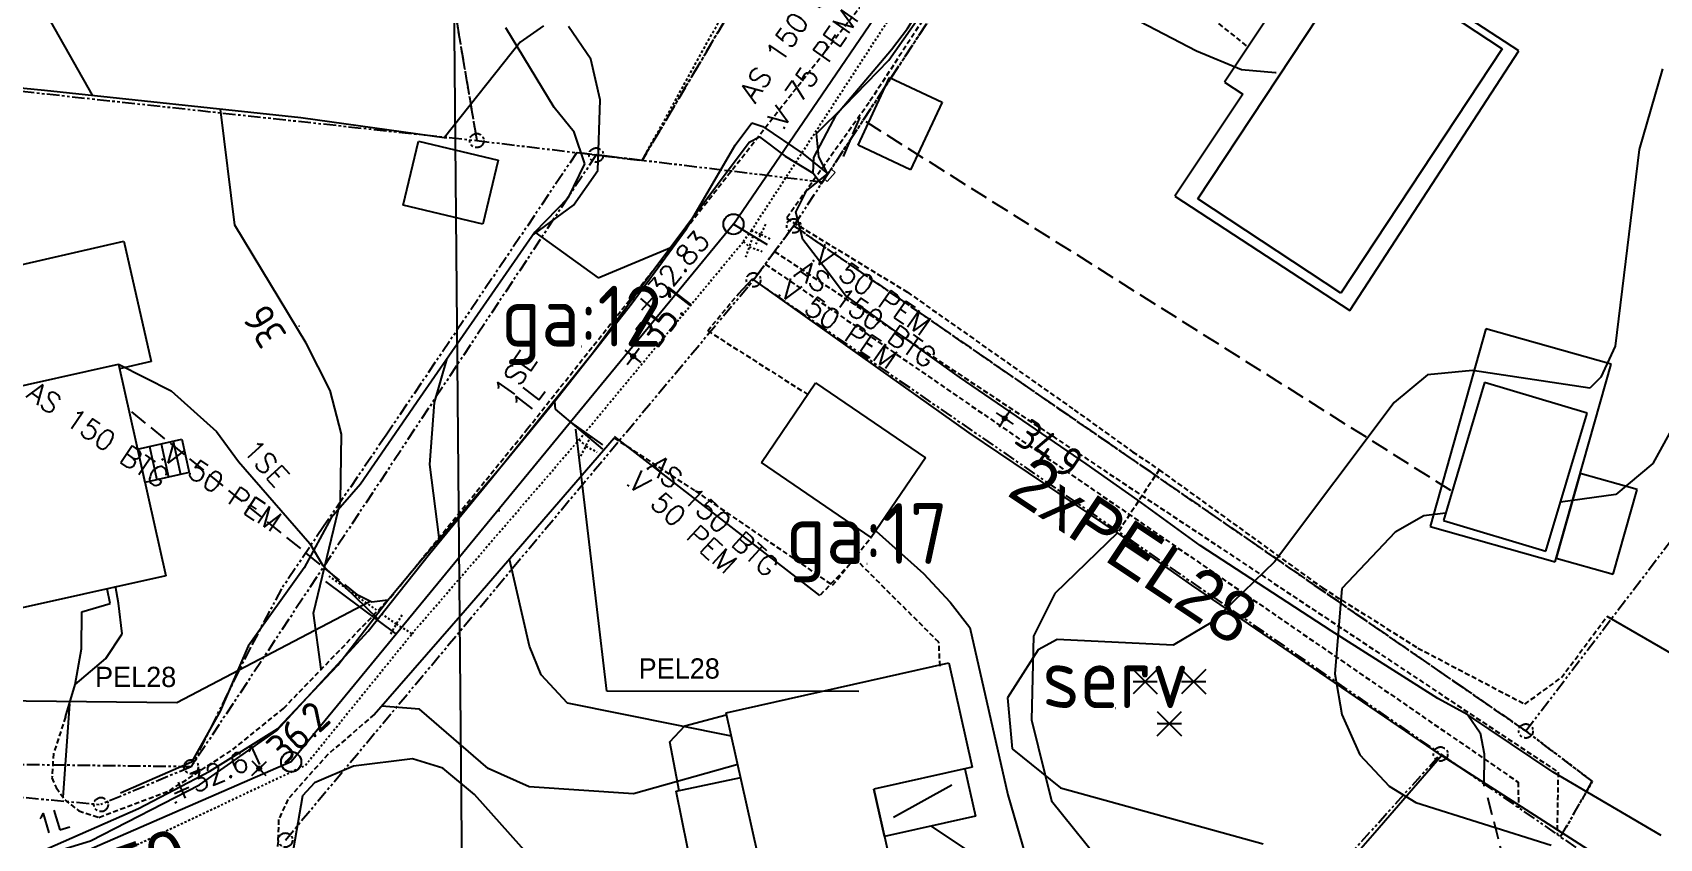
# Model space of a CAD drawing. Header units: metres. Extents: x 139929 to 142176, y 6401995 to 6404420.
# Drawn here: x 140501.3 to 140581.7, y 6402379.3 to 6402419.1 of the extents above; entities that cross this region are included whole.
import ezdxf
from ezdxf.enums import TextEntityAlignment as Align

# ---------------------------------------------------------------- set-up
doc = ezdxf.new("R2010")
doc.units = ezdxf.units.M
doc.header["$LTSCALE"] = 0.5
for name, pattern in [('DASHED', [0.75, 0.5, -0.25]), ('DASHED2', [0.375, 0.25, -0.125]), ('DGN Style 3', [2.464518, 1.76037, -0.704148]), ('HAECK', [0]), ('HIDDEN2', [0.1875, 0.125, -0.0625]), ('PHANTOM', [2.5, 1.25, -0.25, 0.25, -0.25, 0.25, -0.25])]:
    doc.linetypes.add(name, pattern=pattern)
doc.layers.get('0').update_dxf_attribs({"color": 1})
doc.layers.add('LM_GRÄNSPUNKT_TEXT_NY', color=94, linetype='Continuous', lineweight=25)
doc.layers.add('TE_INMATT_LAGE', color=254, linetype='Continuous', lineweight=0)
for name, color, linetype in [('M-BEF-BYGGNAD', 3, 'Continuous'), ('M-BEF-EL', 4, 'ELLEDNING'), ('M-BEF-EL-TEXT', 1, 'Continuous'), ('M-BEF-HÄCK', 7, 'Continuous'), ('M-BEF-MARKLINJE', 4, 'Continuous'), ('M-BEF-MUR', 4, 'Continuous'), ('M-BEF-NIVÅ', 4, 'Continuous'), ('M-BEF-NIVÅKURVA-PRIMÄR-0.5M', 12, 'Continuous'), ('M-BEF-NIVÅKURVA-PRIMÄR-1.0M', 12, 'Continuous'), ('M-BEF-STAKET', 4, 'STAKET'), ('M-BEF-TELE', 4, 'TELELEDNING'), ('M-BEF-TELE-INFO', 4, 'Continuous'), ('M-BEF-TELE-TEXT', 1, 'Continuous'), ('M-BEF-TRAPPA', 4, 'Continuous'), ('M-BEF-VA-S', 4, 'Continuous'), ('M-BEF-VA-TEXT', 1, 'Continuous'), ('M-BEF-VA-V', 4, 'HIDDEN2'), ('M-BEF-VÄGKANT', 1, 'DASHED'), ('M-BEF-VÄGKANTSTÖD', 1, 'Continuous'), ('M-GR-FASTIGHETSGRÄNS', 3, 'PHANTOM'), ('M-GR-RÄTTIGHETSGRÄNS', 3, 'DASHED')]:
    doc.layers.add(name, color=color, linetype=linetype)
doc.styles.add('ISO', font='iso.shx', dxfattribs={"height": 2.5})
doc.styles.add('ITALICC', font='italicc', dxfattribs={"oblique": 10})
doc.styles.add('ROMANS', font='romans')
doc.styles.get("Standard").update_dxf_attribs({"font": 'simplex8.shx'})
doc.styles.add('Style-font38', font='font38.shx')
doc.linetypes.add('ELLEDNING', pattern='A,3,-0.5,["E",Standard,S=0.5,R=0,X=0,Y=-0.25],-0.5', length=4)
doc.linetypes.add('STAKET', pattern='A,7,[134,morastr.shx,S=0.8,R=0,X=0,Y=0],0.6,[134,morastr.shx,S=0.8,R=0,X=0,Y=0],1', length=8.6)
doc.linetypes.add('TELELEDNING', pattern='A,3,-0.5,["T",Standard,S=0.5,R=0,X=0,Y=-0.25],-0.5', length=4)
picture_1 = doc.add_image_def('image1.png', size_in_pixel=(962, 792))

# ---------------------------------------------------------------- blocks, each defined once
blk = doc.blocks.new('osynlig cirkel')
blk.add_circle((0, 0), 0.005)
blk = doc.blocks.new('OSYNLIG')
blk.add_blockref('osynlig cirkel', (0, 0))
blk = doc.blocks.new('PRI_M_BARRSKOG')
for points in [[(-0.6, 1.478, 0), (-1.8, 0.278, 0)], [(-1.8, 1.478, 0), (-0.6, 0.278, 0)], [(-1.8, 0.878, 0), (-0.6, 0.878, 0)], [(0.6, 1.478, 0), (1.8, 0.278, 0)], [(1.8, 1.478, 0), (0.6, 0.278, 0)], [(0.6, 0.878, 0), (1.8, 0.878, 0)], [(-0.6, -1.8, 0), (0.6, -0.6, 0)], [(-0.6, -0.6, 0), (0.6, -1.8, 0)], [(-0.6, -1.2, 0), (0.6, -1.2, 0)]]:
    blk.add_polyline3d(points)
blk = doc.blocks.new('PRI_NIVÅ_HÖJDPUNKT_ISM')
at = {"color": 7}
for p, q in [((-0.25, 0), (0.25, 0)), ((0, 0.25), (0, -0.25))]:
    blk.add_line(p, q, dxfattribs=at)
blk = doc.blocks.new('OCT261', base_point=(108327.366, 6370837.691))
at = {"layer": 'TE_INMATT_LAGE', "color": 30, "linetype": 'Continuous', "lineweight": 13, "flags": 128}
blk.add_lwpolyline([(108327.667, 6370837.814), (108327.665, 6370837.562), (108327.065, 6370837.569), (108327.068, 6370837.821), (108327.667, 6370837.814)], dxfattribs=at)
blk = doc.blocks.new('BRUNN')
blk.add_circle((0, 0), 0.5)
blk = doc.blocks.new('VENTIL')
blk.add_line((0, -0.55), (0, 0.55))
blk = doc.blocks.new('LIGGARPUNKT')
blk.add_circle((0, 0), 0.35)
at = {"layer": 'LM_GRÄNSPUNKT_TEXT_NY', "style": 'ITALICC', "oblique": 10}
blk.add_attdef('PUNKTBETECKNING', (0.5, -0.35), '', height=0.7, dxfattribs=at)
blk = doc.blocks.new('PRI_V_POLLARE')
blk.add_circle((0, 0), 0.2)
blk = doc.blocks.new('SPWDEF')
at = {"color": 0, "linetype": 'Continuous'}
for p, q in [((-1, 0), (1, 0)), ((0, -1), (0, 1))]:
    blk.add_line(p, q, dxfattribs=at)
blk.add_circle((0, 0), 0.2)
blk = doc.blocks.new('PRI_NIVÅ_HÖJDPKT')
at = {"color": 0, "linetype": 'Continuous', "lineweight": -3}
blk.add_circle((183, 184), 0.0005, dxfattribs=at)

msp = doc.modelspace()

# ---------------------------------------------------------------- linework, layer by layer
at = {"layer": 'M-BEF-BYGGNAD'}
for p, q in [((140574.713, 6402418.172), (140566.113, 6402423.783)), ((140558.856, 6402410.868), (140566.82, 6402422.936)), ((140558.856, 6402410.868), (140566.82, 6402422.936)), ((140566.82, 6402422.936), (140573.883, 6402418.274)), ((140566.82, 6402422.936), (140573.883, 6402418.274)), ((140562.404, 6402419.985), (140560.174, 6402416.634)), ((140573.883, 6402418.274), (140565.918, 6402406.206)), ((140573.883, 6402418.274), (140565.918, 6402406.206)), ((140566.352, 6402405.356), (140574.713, 6402418.172)), ((140542.058, 6402413.512), (140543.616, 6402416.858)), ((140543.616, 6402416.858), (140546.215, 6402415.648)), ((140560.174, 6402416.634), (140561.071, 6402416.036)), ((140561.071, 6402416.036), (140557.713, 6402410.992)), ((140546.215, 6402415.648), (140544.657, 6402412.302)), ((140519.577, 6402410.559), (140520.328, 6402413.719)), ((140520.328, 6402413.719), (140524.269, 6402412.782)), ((140544.657, 6402412.302), (140542.058, 6402413.512)), ((140524.269, 6402412.782), (140523.518, 6402409.622)), ((140557.713, 6402410.992), (140566.352, 6402405.356)), ((140523.518, 6402409.622), (140519.577, 6402410.559)), ((140565.918, 6402406.206), (140558.856, 6402410.868)), ((140565.918, 6402406.206), (140558.856, 6402410.868)), ((140494.487, 6402406.198), (140505.768, 6402408.772)), ((140505.768, 6402408.772), (140507.125, 6402402.824)), ((140573.082, 6402404.444), (140570.324, 6402394.684)), ((140579.268, 6402402.696), (140573.082, 6402404.444)), ((140497.379, 6402400.888), (140505.512, 6402402.703)), ((140497.379, 6402400.888), (140505.512, 6402402.703)), ((140505.512, 6402402.703), (140507.846, 6402392.246)), ((140505.512, 6402402.703), (140507.846, 6402392.246)), ((140507.125, 6402402.824), (140505.564, 6402402.468)), ((140576.51, 6402392.936), (140579.268, 6402402.696)), ((140537.278, 6402397.84), (140539.961, 6402401.774)), ((140537.278, 6402397.84), (140539.961, 6402401.774)), ((140539.961, 6402401.774), (140545.384, 6402398.075)), ((140539.961, 6402401.774), (140545.384, 6402398.075)), ((140573.015, 6402401.793), (140570.982, 6402394.983)), ((140578.084, 6402400.279), (140573.015, 6402401.793)), ((140576.05, 6402393.47), (140578.084, 6402400.279)), ((140542.701, 6402394.142), (140537.278, 6402397.84)), ((140542.701, 6402394.142), (140537.278, 6402397.84)), ((140545.384, 6402398.075), (140542.701, 6402394.142)), ((140545.384, 6402398.075), (140542.701, 6402394.142)), ((140577.745, 6402397.305), (140576.56, 6402393.114)), ((140580.551, 6402396.512), (140577.745, 6402397.305)), ((140579.366, 6402392.321), (140580.551, 6402396.512)), ((140570.982, 6402394.983), (140576.05, 6402393.47)), ((140570.324, 6402394.684), (140576.51, 6402392.936)), ((140576.56, 6402393.114), (140579.366, 6402392.321)), ((140507.846, 6402392.246), (140499.712, 6402390.431)), ((140507.846, 6402392.246), (140499.712, 6402390.431)), ((140535.547, 6402385.485), (140546.546, 6402387.939)), ((140535.547, 6402385.485), (140546.546, 6402387.939)), ((140546.546, 6402387.939), (140547.694, 6402382.796)), ((140546.546, 6402387.939), (140547.694, 6402382.796)), ((140537.546, 6402376.528), (140535.547, 6402385.485)), ((140537.546, 6402376.528), (140535.547, 6402385.485)), ((140547.694, 6402382.796), (140542.843, 6402381.713)), ((140547.694, 6402382.796), (140542.843, 6402381.713)), ((140547.34, 6402382.717), (140547.864, 6402380.372)), ((140547.34, 6402382.717), (140547.864, 6402380.372)), ((140543.366, 6402379.367), (140542.843, 6402381.713)), ((140542.843, 6402381.713), (140543.693, 6402377.899)), ((140543.366, 6402379.367), (140542.843, 6402381.713)), ((140542.843, 6402381.713), (140543.693, 6402377.899)), ((140543.815, 6402380.326), (140546.699, 6402381.928)), ((140543.815, 6402380.326), (140546.699, 6402381.928)), ((140547.864, 6402380.372), (140543.366, 6402379.367)), ((140547.864, 6402380.372), (140543.366, 6402379.367))]:
    msp.add_line(p, q, dxfattribs=at)
at = {"layer": 'M-BEF-EL', "flags": 128}
for points in [[(140539.837, 6402412.142), (140539.879, 6402412.911), (140540.994, 6402415.034), (140543.71, 6402418.238), (140544.5, 6402419.281), (140546.763, 6402422.864), (140547.451, 6402424.387), (140550.721, 6402428.904), (140551.807, 6402430.714), (140556.67, 6402438.088), (140560.957, 6402444.212), (140565.365, 6402449.719), (140569.707, 6402454.633), (140575.31, 6402459.523), (140577.835, 6402460.864)], [(140479.882, 6402370.576), (140480.469, 6402370.766), (140483.482, 6402371.85), (140486.773, 6402373.649), (140491.324, 6402375.218), (140495.121, 6402376.413), (140504.126, 6402379.151), (140509.521, 6402381.924), (140513.334, 6402384.61), (140517.846, 6402389.517), (140520.876, 6402393.335), (140523.929, 6402397.038), (140528.942, 6402403.251), (140531.978, 6402407.388), (140536.673, 6402413.662), (140537.185, 6402413.935), (140538.462, 6402412.981), (140539.837, 6402412.142), (140540.254, 6402411.587)], [(140505.512, 6402402.704), (140508.106, 6402401.387), (140510.348, 6402399.378), (140511.448, 6402397.895), (140514.97, 6402393.837), (140515.612, 6402392.747), (140518.293, 6402390.15)]]:
    msp.add_lwpolyline(points, dxfattribs=at)
at = {"layer": 'M-BEF-HÄCK', "color": 1, "linetype": 'HAECK', "lineweight": -3}
msp.add_line((140578.803, 6402378.291), (140570.894, 6402383.37), dxfattribs=at)
at = {"layer": 'M-BEF-HÄCK', "lineweight": -3}
msp.add_line((140578.803, 6402378.291), (140570.894, 6402383.37), dxfattribs=at)
at = {"layer": 'M-BEF-MARKLINJE'}
for p, q in [((140527.045, 6402415.37, 35.677), (140524.651, 6402419.317, 35.392)), ((140528.026, 6402414.161, 35.719), (140527.045, 6402415.37, 35.677)), ((140528.547, 6402412.588, 35.719), (140528.026, 6402414.161, 35.719)), ((140527.74, 6402410.94, 35.776), (140528.547, 6402412.588, 35.719)), ((140526.088, 6402409.222, 35.66), (140527.74, 6402410.94, 35.776)), ((140526.088, 6402409.222, 35.66), (140529.221, 6402406.968, 34.881)), ((140529.221, 6402406.968, 34.881), (140532.834, 6402408.475, 35.023)), ((140554.877, 6402394.364, 35.131), (140551.783, 6402391.371, 35.273)), ((140551.783, 6402391.371, 35.273), (140550.734, 6402389.259, 35.33)), ((140550.734, 6402389.259, 35.33), (140550.628, 6402385.124, 35.344)), ((140550.628, 6402385.124, 35.344), (140551.624, 6402381.13, 35.287)), ((140551.624, 6402381.13, 35.287), (140554.397, 6402377.678, 35.415))]:
    msp.add_line(p, q, dxfattribs=at)
at = {"layer": 'M-BEF-MARKLINJE', "lineweight": -3}
for p, q in [((140527.045, 6402415.37), (140524.651, 6402419.317)), ((140528.026, 6402414.161), (140527.045, 6402415.37)), ((140528.547, 6402412.588), (140528.026, 6402414.161)), ((140527.74, 6402410.94), (140528.547, 6402412.588)), ((140526.088, 6402409.222), (140527.74, 6402410.94)), ((140526.088, 6402409.222), (140529.221, 6402406.968)), ((140529.221, 6402406.968), (140532.834, 6402408.475)), ((140554.877, 6402394.364), (140551.783, 6402391.371)), ((140551.783, 6402391.371), (140550.734, 6402389.259)), ((140550.734, 6402389.259), (140550.628, 6402385.124)), ((140550.628, 6402385.124), (140551.624, 6402381.13)), ((140551.624, 6402381.13), (140554.397, 6402377.678))]:
    msp.add_line(p, q, dxfattribs=at)
at = {"layer": 'M-BEF-MUR'}
for p, q in [((140489.422, 6402417.418), (140501.85, 6402416.242)), ((140501.85, 6402416.242), (140514.513, 6402414.876)), ((140514.513, 6402414.876), (140521.725, 6402413.877)), ((140526.088, 6402409.222), (140520.42, 6402401.053)), ((140520.42, 6402401.053), (140517.476, 6402396.765)), ((140517.476, 6402396.765), (140516.012, 6402395.109)), ((140516.012, 6402395.109), (140514.683, 6402392.644)), ((140514.683, 6402392.644), (140511.922, 6402388.763)), ((140503.704, 6402390.47), (140505.091, 6402390.876)), ((140505.091, 6402390.876), (140504.949, 6402391.6)), ((140503.676, 6402388.644), (140503.704, 6402390.47)), ((140503.375, 6402386.883), (140503.676, 6402388.644)), ((140511.922, 6402388.763), (140510.532, 6402385.554)), ((140502.894, 6402385.273), (140503.375, 6402386.883)), ((140510.532, 6402385.554), (140509.118, 6402383.036)), ((140509.118, 6402383.036), (140505.602, 6402381.515)), ((140533.071, 6402381.607), (140536.263, 6402382.275)), ((140534.18, 6402376.163), (140533.071, 6402381.607))]:
    msp.add_line(p, q, dxfattribs=at)
at = {"layer": 'M-BEF-MUR', "lineweight": -3}
for p, q in [((140489.422, 6402417.418), (140501.85, 6402416.242)), ((140501.85, 6402416.242), (140514.513, 6402414.876)), ((140514.513, 6402414.876), (140521.725, 6402413.877)), ((140526.088, 6402409.222), (140520.42, 6402401.053)), ((140520.42, 6402401.053), (140517.476, 6402396.765)), ((140517.476, 6402396.765), (140516.012, 6402395.109)), ((140516.012, 6402395.109), (140514.683, 6402392.644)), ((140514.683, 6402392.644), (140511.922, 6402388.763)), ((140505.518, 6402390.894), (140505.36, 6402391.729)), ((140505.689, 6402389.378), (140505.518, 6402390.894)), ((140582.477, 6402388.273), (140579.069, 6402390.238)), ((140504.889, 6402388.169), (140505.689, 6402389.378)), ((140511.922, 6402388.763), (140510.532, 6402385.554)), ((140503.375, 6402386.883), (140504.889, 6402388.169)), ((140502.894, 6402385.273), (140503.375, 6402386.883)), ((140510.532, 6402385.554), (140509.118, 6402383.036)), ((140533.505, 6402384.835), (140535.534, 6402385.386)), ((140532.76, 6402384.043), (140533.505, 6402384.835)), ((140533.219, 6402381.623), (140532.76, 6402384.043)), ((140509.118, 6402383.036), (140505.602, 6402381.515)), ((140533.071, 6402381.607), (140536.263, 6402382.275)), ((140534.18, 6402376.163), (140533.071, 6402381.607))]:
    msp.add_line(p, q, dxfattribs=at)
at = {"layer": 'M-BEF-NIVÅKURVA-PRIMÄR-0.5M', "linetype": 'Continuous', "lineweight": -3}
for p, q in [((140504.22, 6402415.987, 35.5), (140501.302, 6402421.174, 35.5)), ((140558.783, 6402418.153, 34.5), (140553.028, 6402421.164, 34.5)), ((140526.511, 6402419.417, 35.5), (140525.357, 6402418.599, 35.5)), ((140528.844, 6402417.76, 35.5), (140527.746, 6402419.372, 35.5)), ((140525.357, 6402418.599, 35.5), (140521.612, 6402413.892, 35.5)), ((140529.307, 6402415.753, 35.5), (140528.844, 6402417.76, 35.5)), ((140561.007, 6402417.245, 34.5), (140558.783, 6402418.153, 34.5)), ((140562.693, 6402417.084, 34.5), (140561.007, 6402417.245, 34.5)), ((140562.718, 6402417.087, 34.5), (140562.693, 6402417.084, 34.5)), ((140581.806, 6402417.286, 35.5), (140580.651, 6402413.296, 35.5)), ((140529.199, 6402412.272, 35.5), (140529.307, 6402415.753, 35.5)), ((140580.651, 6402413.296, 35.5), (140579.473, 6402403.592, 35.5)), ((140527.993, 6402410.557, 35.5), (140529.199, 6402412.272, 35.5)), ((140526, 6402409.094, 35.5), (140527.993, 6402410.557, 35.5)), ((140521.124, 6402400.812, 35.5), (140521.753, 6402402.974, 35.5)), ((140579.473, 6402403.592, 35.5), (140578.76, 6402402.054, 35.5)), ((140570.191, 6402402.178, 35.5), (140568.554, 6402400.812, 35.5)), ((140572.428, 6402402.38, 35.5), (140570.191, 6402402.178, 35.5)), ((140578.217, 6402401.518, 35.5), (140572.428, 6402402.38, 35.5)), ((140578.76, 6402402.054, 35.5), (140578.217, 6402401.518, 35.5)), ((140520.897, 6402397.751, 35.5), (140521.124, 6402400.812, 35.5)), ((140568.554, 6402400.812, 35.5), (140562.631, 6402392.943, 35.5)), ((140521.356, 6402394.132, 35.5), (140520.897, 6402397.751, 35.5)), ((140525.815, 6402388.778, 35.5), (140524.827, 6402393.074, 35.5)), ((140562.631, 6402392.943, 35.5), (140559.565, 6402389.968, 35.5)), ((140559.565, 6402389.968, 35.5), (140557.625, 6402388.815, 35.5)), ((140526.4, 6402387.353, 35.5), (140525.815, 6402388.778, 35.5)), ((140550.959, 6402388.584, 35.5), (140549.448, 6402386.214, 35.5)), ((140551.889, 6402389.106, 35.5), (140550.959, 6402388.584, 35.5)), ((140557.625, 6402388.815, 35.5), (140551.889, 6402389.106, 35.5)), ((140527.693, 6402385.953, 35.5), (140526.4, 6402387.353, 35.5)), ((140549.448, 6402386.214, 35.5), (140549.668, 6402383.693, 35.5)), ((140535.808, 6402384.317, 35.5), (140527.693, 6402385.953, 35.5)), ((140549.668, 6402383.693, 35.5), (140552.059, 6402381.773, 35.5)), ((140517.12, 6402382.837, 36.5), (140515.204, 6402382.022, 36.5)), ((140520.038, 6402383.213, 36.5), (140517.12, 6402382.837, 36.5)), ((140521.539, 6402382.75, 36.5), (140520.038, 6402383.213, 36.5)), ((140515.204, 6402382.022, 36.5), (140514.603, 6402381.377, 36.5)), ((140523.097, 6402381.451, 36.5), (140521.539, 6402382.75, 36.5)), ((140514.603, 6402381.377, 36.5), (140514.08, 6402378.324, 36.5)), ((140528.35, 6402375.572, 36.5), (140523.097, 6402381.451, 36.5)), ((140552.059, 6402381.773, 35.5), (140562.08, 6402379.013, 35.5)), ((140549.225, 6402377.515, 35.5), (140545.682, 6402379.884, 35.5))]:
    msp.add_line(p, q, dxfattribs=at)
at = {"layer": 'M-BEF-NIVÅKURVA-PRIMÄR-1.0M', "linetype": 'Continuous', "lineweight": -3}
for p, q in [((140511.254, 6402409.572, 36), (140510.556, 6402415.303, 36)), ((140514.786, 6402403.73, 36), (140511.254, 6402409.572, 36)), ((140515.973, 6402401.404, 36), (140514.786, 6402403.73, 36)), ((140516.533, 6402399.246, 36), (140515.973, 6402401.404, 36)), ((140583.057, 6402400.942, 36), (140581.339, 6402397.797, 36)), ((140516.48, 6402395.931, 36), (140516.533, 6402399.246, 36)), ((140581.339, 6402397.797, 36), (140579.507, 6402396.266, 36)), ((140515.142, 6402390.398, 36), (140516.48, 6402395.931, 36)), ((140579.507, 6402396.266, 36), (140576.772, 6402395.885, 36)), ((140570.015, 6402395.203, 36), (140568.605, 6402394.407, 36)), ((140571.087, 6402395.334, 36), (140570.015, 6402395.203, 36)), ((140568.605, 6402394.407, 36), (140565.966, 6402391.626, 36)), ((140565.966, 6402391.626, 36), (140565.619, 6402387.398, 36)), ((140515.532, 6402387.629, 36), (140515.142, 6402390.398, 36)), ((140565.619, 6402387.398, 36), (140565.97, 6402385.39, 36)), ((140503.085, 6402385.91, 36), (140502.767, 6402381.305, 36)), ((140520.39, 6402385.658, 36), (140518.514, 6402385.813, 36)), ((140523.786, 6402382.73, 36), (140520.39, 6402385.658, 36)), ((140565.97, 6402385.39, 36), (140566.855, 6402383.401, 36)), ((140536.118, 6402382.927, 36), (140530.955, 6402381.47, 36)), ((140566.855, 6402383.401, 36), (140568.309, 6402381.847, 36)), ((140525.81, 6402381.819, 36), (140523.786, 6402382.73, 36)), ((140530.955, 6402381.47, 36), (140525.81, 6402381.819, 36)), ((140568.309, 6402381.847, 36), (140569.616, 6402381.056, 36)), ((140569.616, 6402381.056, 36), (140576.308, 6402378.936, 36))]:
    msp.add_line(p, q, dxfattribs=at)
at = {"layer": 'M-BEF-STAKET', "color": 1, "linetype": 'STAKET', "lineweight": -3}
for p, q in [((140536.146, 6402406.181), (140536.843, 6402406.913)), ((140547.544, 6402399.314), (140536.843, 6402406.913)), ((140522.647, 6402390.554), (140530.003, 6402399.059)), ((140554.877, 6402394.364), (140547.544, 6402399.314)), ((140558.549, 6402391.787), (140554.877, 6402394.364)), ((140570.894, 6402383.37), (140558.549, 6402391.787)), ((140518.143, 6402385.387), (140522.647, 6402390.554)), ((140567.601, 6402379.57), (140570.894, 6402383.37)), ((140560.04, 6402370.99), (140567.601, 6402379.57))]:
    msp.add_line(p, q, dxfattribs=at)
at = {"layer": 'M-BEF-STAKET', "lineweight": -3}
for p, q in [((140536.146, 6402406.181), (140536.843, 6402406.913)), ((140547.544, 6402399.314), (140536.843, 6402406.913)), ((140522.647, 6402390.554), (140530.003, 6402399.059)), ((140554.877, 6402394.364), (140547.544, 6402399.314)), ((140558.549, 6402391.787), (140554.877, 6402394.364)), ((140570.894, 6402383.37), (140558.549, 6402391.787)), ((140518.143, 6402385.387), (140522.647, 6402390.554)), ((140567.601, 6402379.57), (140570.894, 6402383.37)), ((140560.04, 6402370.99), (140567.601, 6402379.57))]:
    msp.add_line(p, q, dxfattribs=at)
at = {"layer": 'M-BEF-TELE', "linetype": 'Continuous'}
for p, q in [((140543.573, 6402417.718), (140546.428, 6402421.766)), ((140541.397, 6402415.47), (140543.573, 6402417.718)), ((140540.011, 6402414.097), (140541.397, 6402415.47)), ((140535.982, 6402413.518), (140536.803, 6402414.614)), ((140536.803, 6402414.614), (140537.352, 6402414.436)), ((140537.352, 6402414.436), (140539.35, 6402413.088)), ((140533.569, 6402409.376), (140535.982, 6402413.518)), ((140540.117, 6402412.944), (140540.011, 6402414.097)), ((140539.35, 6402413.088), (140540.548, 6402412.114)), ((140540.548, 6402412.114), (140540.117, 6402412.944)), ((140539.511, 6402411.265), (140540.528, 6402412.08)), ((140538.99, 6402410.214), (140539.511, 6402411.265)), ((140539.332, 6402408.862), (140538.99, 6402410.214)), ((140530.859, 6402405.684), (140533.569, 6402409.376)), ((140540.483, 6402407.358), (140539.332, 6402408.862)), ((140541.433, 6402406.091), (140540.483, 6402407.358)), ((140527.064, 6402400.856), (140530.859, 6402405.684)), ((140547.067, 6402402.055), (140541.433, 6402406.091)), ((140553.329, 6402397.783), (140547.067, 6402402.055)), ((140524.427, 6402397.643), (140527.064, 6402400.856)), ((140527.064, 6402400.856), (140527.095, 6402400.473)), ((140527.095, 6402400.473), (140529.43, 6402398.495)), ((140520.291, 6402392.805), (140524.427, 6402397.643)), ((140555.876, 6402395.984), (140553.329, 6402397.783)), ((140558.969, 6402393.742), (140555.876, 6402395.984)), ((140565.43, 6402389.525), (140558.969, 6402393.742)), ((140518.817, 6402391.038), (140520.291, 6402392.805)), ((140516.349, 6402387.827), (140518.817, 6402391.038)), ((140518.026, 6402390.946), (140517.377, 6402391.266)), ((140518.817, 6402391.038), (140518.026, 6402390.946)), ((140570.713, 6402386.186), (140565.43, 6402389.525)), ((140513.369, 6402384.695), (140516.349, 6402387.827)), ((140572.19, 6402385.386), (140570.713, 6402386.186)), ((140576.4, 6402382.551), (140572.19, 6402385.386)), ((140572.19, 6402385.386), (140572.805, 6402384.496)), ((140510.029, 6402382.588), (140513.369, 6402384.695)), ((140572.805, 6402384.496), (140573.004, 6402383.454)), ((140573.004, 6402383.454), (140572.975, 6402381.856)), ((140506.499, 6402380.759), (140510.029, 6402382.588)), ((140581.751, 6402379.41), (140576.4, 6402382.551)), ((140501.151, 6402378.392), (140506.499, 6402380.759))]:
    msp.add_line(p, q, dxfattribs=at)
at = {"layer": 'M-BEF-TELE-INFO', "linetype": 'DGN Style 3'}
for p, q in [((140542.127, 6402414.867), (140541.315, 6402412.952)), ((140571.348, 6402396.459), (140542.127, 6402414.867)), ((140517.386, 6402391.262), (140506.121, 6402400.378)), ((140573.166, 6402381.301), (140577.755, 6402363.345))]:
    msp.add_line(p, q, dxfattribs=at)
at = {"layer": 'M-BEF-TELE-TEXT', "linetype": 'Continuous'}
for p, q in [((140529.644, 6402386.542), (140528.117, 6402399.493)), ((140508.398, 6402385.992), (140517.914, 6402390.974)), ((140498.664, 6402386.092), (140508.398, 6402385.992)), ((140542.099, 6402386.533), (140529.644, 6402386.542))]:
    msp.add_line(p, q, dxfattribs=at)
at = {"layer": 'M-BEF-TRAPPA', "color": 1, "linetype": 'Continuous', "lineweight": -3}
for p, q in [((140506.449, 6402398.506), (140508.64, 6402398.996)), ((140508.206, 6402398.898), (140508.573, 6402397.251)), ((140508.64, 6402398.996), (140509.008, 6402397.349)), ((140506.449, 6402398.506), (140506.816, 6402396.859)), ((140507.034, 6402398.637), (140507.402, 6402396.991)), ((140507.62, 6402398.768), (140507.988, 6402397.121)), ((140509.008, 6402397.349), (140506.816, 6402396.859))]:
    msp.add_line(p, q, dxfattribs=at)
at = {"layer": 'M-BEF-TRAPPA', "lineweight": -3}
for p, q in [((140506.449, 6402398.506), (140508.64, 6402398.996)), ((140508.206, 6402398.898), (140508.573, 6402397.251)), ((140508.64, 6402398.996), (140509.008, 6402397.349)), ((140506.449, 6402398.506), (140506.816, 6402396.859)), ((140507.034, 6402398.637), (140507.402, 6402396.991)), ((140507.62, 6402398.768), (140507.988, 6402397.121)), ((140509.008, 6402397.349), (140506.816, 6402396.859))]:
    msp.add_line(p, q, dxfattribs=at)
at = {"layer": 'M-BEF-VA-S'}
for points in [[(140535.9, 6402409.612, 0), (140547.219, 6402426.193, 0), (140549.182, 6402429.068, 0), (140557.824, 6402441.727, 0)], [(140535.9, 6402409.612, 0), (140527.851, 6402399.833, 0), (140519.236, 6402389.367, 0), (140514.041, 6402383.056, 0)], [(140535.9, 6402409.612, 0), (140537.573, 6402408.615, 0)], [(140527.851, 6402399.833, 0), (140529.423, 6402398.709, 0)], [(140515.737, 6402391.97, 0), (140519.236, 6402389.367, 0)], [(140514.041, 6402383.056, 0), (140489.361, 6402372.314, 0)]]:
    msp.add_polyline3d(points, dxfattribs=at)
at = {"layer": 'M-BEF-VA-TEXT'}
for points in [[(140536.953, 6402415.578, 0), (140537.009, 6402415.661, 0)], [(140538.385, 6402414.337, 0), (140538.441, 6402414.42, 0)], [(140539.811, 6402407.834, 0), (140539.893, 6402407.777, 0)], [(140538.875, 6402407.097, 0), (140538.957, 6402407.04, 0)], [(140538.118, 6402406.132, 0), (140538.2, 6402406.075, 0)], [(140531.592, 6402404.969, 0), (140531.656, 6402405.045, 0)], [(140507.634, 6402398.031, 0), (140507.717, 6402397.976, 0)], [(140531.611, 6402397.562, 0), (140531.684, 6402397.494, 0)], [(140530.65, 6402396.736, 0), (140530.723, 6402396.668, 0)], [(140524.257, 6402395.467, 0), (140524.357, 6402395.466, 0)], [(140508.298, 6402381.034, 0), (140508.389, 6402381.075, 0)]]:
    msp.add_polyline3d(points, dxfattribs=at)
at = {"layer": 'M-BEF-VA-V'}
for points in [[(140490.988, 6402373.016, 0), (140503.89, 6402377.772, 0), (140514.757, 6402382.895, 0), (140520.015, 6402389.386, 0), (140528.261, 6402398.957, 0), (140536.391, 6402408.756, 0), (140536.786, 6402409.302, 0), (140547.897, 6402426.358, 0), (140549.843, 6402429.061, 0), (140558.535, 6402441.137, 0)], [(140536.391, 6402408.756, 0), (140536.686, 6402408.497, 0), (140537.326, 6402408.265, 0)], [(140536.786, 6402409.302, 0), (140537.256, 6402409.12, 0), (140537.758, 6402408.869, 0)], [(140528.261, 6402398.957, 0), (140528.607, 6402398.648, 0), (140529.148, 6402398.361, 0)], [(140520.015, 6402389.386, 0), (140519.245, 6402389.853, 0), (140515.914, 6402392.227, 0)]]:
    msp.add_polyline3d(points, dxfattribs=at)
at = {"layer": 'M-BEF-VÄGKANT'}
for p, q in [((140548.722, 6402425.01), (140542.604, 6402415.625)), ((140532.834, 6402408.475), (140542.59, 6402420.902)), ((140542.604, 6402415.625), (140538.521, 6402409.904)), ((140538.521, 6402409.904), (140544.502, 6402406.253)), ((140525.729, 6402399.516), (140532.834, 6402408.475)), ((140534.626, 6402404.348), (140536.146, 6402406.181)), ((140544.502, 6402406.253), (140552.735, 6402400.445)), ((140534.626, 6402404.348), (140539.571, 6402401.202)), ((140552.735, 6402400.445), (140555.627, 6402398.372)), ((140518.951, 6402391.172), (140525.729, 6402399.516)), ((140530.003, 6402399.059), (140534.008, 6402396.439)), ((140555.627, 6402398.372), (140556.937, 6402397.48)), ((140556.937, 6402397.48), (140554.877, 6402394.364)), ((140534.008, 6402396.439), (140540.799, 6402391.778)), ((140540.799, 6402391.778), (140542.701, 6402394.141)), ((140513.665, 6402385.695), (140518.951, 6402391.172)), ((140502.894, 6402385.273), (140502.296, 6402383.466)), ((140511.152, 6402383.658), (140513.665, 6402385.695)), ((140518.143, 6402385.387), (140515.852, 6402383.418)), ((140508.024, 6402381.629), (140511.152, 6402383.658)), ((140502.296, 6402383.466), (140502.223, 6402382.271)), ((140515.852, 6402383.418), (140513.877, 6402381.201)), ((140502.223, 6402382.271), (140502.427, 6402381.785)), ((140502.427, 6402381.785), (140502.857, 6402381.178)), ((140504.546, 6402380.315), (140508.024, 6402381.629)), ((140513.877, 6402381.201), (140513.424, 6402380.201)), ((140502.857, 6402381.178), (140503.546, 6402380.629)), ((140503.546, 6402380.629), (140504.546, 6402380.315)), ((140513.424, 6402380.201), (140513.373, 6402378.869))]:
    msp.add_line(p, q, dxfattribs=at)
at = {"layer": 'M-BEF-VÄGKANT', "lineweight": -3}
for p, q in [((140548.722, 6402425.01), (140542.604, 6402415.625)), ((140532.834, 6402408.475), (140542.59, 6402420.902)), ((140559.873, 6402419.522), (140561.324, 6402418.362)), ((140542.604, 6402415.625), (140538.521, 6402409.904)), ((140538.521, 6402409.904), (140544.502, 6402406.253)), ((140525.729, 6402399.516), (140532.834, 6402408.475)), ((140534.626, 6402404.348), (140536.146, 6402406.181)), ((140544.502, 6402406.253), (140552.735, 6402400.445)), ((140534.626, 6402404.348), (140539.571, 6402401.202)), ((140552.735, 6402400.445), (140555.627, 6402398.372)), ((140518.951, 6402391.172), (140525.729, 6402399.516)), ((140555.627, 6402398.372), (140556.937, 6402397.48)), ((140556.937, 6402397.48), (140565.006, 6402391.648)), ((140541.91, 6402393.093), (140540.167, 6402391.27)), ((140546.049, 6402388.961), (140541.91, 6402393.093)), ((140513.665, 6402385.695), (140518.951, 6402391.172)), ((140565.006, 6402391.648), (140569.724, 6402388.676)), ((140576.815, 6402387.215), (140579.069, 6402390.238)), ((140546.108, 6402387.789), (140546.049, 6402388.961)), ((140569.724, 6402388.676), (140575.005, 6402385.909)), ((140575.005, 6402385.909), (140576.815, 6402387.215)), ((140502.894, 6402385.273), (140502.296, 6402383.466)), ((140511.152, 6402383.658), (140513.665, 6402385.695)), ((140518.143, 6402385.387), (140515.852, 6402383.418)), ((140508.024, 6402381.629), (140511.152, 6402383.658)), ((140502.296, 6402383.466), (140502.223, 6402382.271)), ((140515.852, 6402383.418), (140513.877, 6402381.201)), ((140502.223, 6402382.271), (140502.427, 6402381.785)), ((140502.427, 6402381.785), (140502.857, 6402381.178)), ((140504.546, 6402380.315), (140508.024, 6402381.629)), ((140513.877, 6402381.201), (140513.424, 6402380.201)), ((140502.857, 6402381.178), (140503.546, 6402380.629)), ((140503.546, 6402380.629), (140504.546, 6402380.315)), ((140513.424, 6402380.201), (140513.373, 6402378.869))]:
    msp.add_line(p, q, dxfattribs=at)
at = {"layer": 'M-BEF-VÄGKANTSTÖD', "lineweight": -3}
for p, q in [((140540.167, 6402391.27), (140530.022, 6402399.12)), ((140542.954, 6402394.454), (140545.293, 6402392.36)), ((140545.293, 6402392.36), (140546.617, 6402390.948)), ((140546.617, 6402390.948), (140547.589, 6402389.688)), ((140547.589, 6402389.688), (140549.459, 6402381.425)), ((140549.459, 6402381.425), (140551.826, 6402373.283))]:
    msp.add_line(p, q, dxfattribs=at)
at = {"layer": 'M-GR-FASTIGHETSGRÄNS'}
for p, q in [((140515.558, 6402459.043), (140523.213, 6402413.745)), ((140538.88, 6402409.534), (140559.413, 6402440.752)), ((140540.297, 6402411.688), (140559.413, 6402440.752)), ((140540.297, 6402411.688), (140559.413, 6402440.752)), ((140519.386, 6402436.392), (140523.213, 6402413.745)), ((140519.386, 6402436.392), (140523.213, 6402413.745)), ((140537.968, 6402423.886), (140531.388, 6402412.761)), ((140531.388, 6402412.761), (140537.968, 6402423.886)), ((140484.573, 6402417.932), (140523.213, 6402413.745)), ((140484.573, 6402417.932), (140523.213, 6402413.745)), ((140575.056, 6402384.582), (140598.321, 6402415.062)), ((140575.056, 6402384.582), (140598.321, 6402415.062)), ((140523.213, 6402413.745), (140529.116, 6402413.034)), ((140523.213, 6402413.745), (140531.388, 6402412.761)), ((140523.213, 6402413.745), (140529.116, 6402413.034)), ((140529.116, 6402413.034), (140509.104, 6402382.81)), ((140529.116, 6402413.034), (140509.104, 6402382.81)), ((140528.163, 6402413.149), (140518.734, 6402399.19)), ((140531.388, 6402412.761), (140528.163, 6402413.149)), ((140540.297, 6402411.688), (140529.116, 6402413.034)), ((140540.297, 6402411.688), (140529.116, 6402413.034)), ((140538.88, 6402409.534), (140540.297, 6402411.688)), ((140538.88, 6402409.534), (140540.297, 6402411.688)), ((140536.893, 6402406.864), (140538.88, 6402409.534)), ((140536.893, 6402406.864), (140538.88, 6402409.534)), ((140538.88, 6402409.534), (140536.893, 6402406.864)), ((140536.893, 6402406.864), (140538.88, 6402409.534)), ((140538.88, 6402409.534), (140575.056, 6402384.582)), ((140575.056, 6402384.582), (140538.88, 6402409.534)), ((140538.88, 6402409.534), (140575.056, 6402384.582)), ((140513.757, 6402379.192), (140536.893, 6402406.864)), ((140513.757, 6402379.192), (140536.893, 6402406.864)), ((140513.757, 6402379.192), (140536.893, 6402406.864)), ((140536.893, 6402406.864), (140570.844, 6402383.445)), ((140536.893, 6402406.864), (140570.844, 6402383.445)), ((140536.893, 6402406.864), (140570.844, 6402383.445)), ((140518.734, 6402399.19), (140515.645, 6402394.684)), ((140515.645, 6402394.684), (140513.558, 6402391.597)), ((140513.558, 6402391.597), (140512.014, 6402388.676)), ((140512.014, 6402388.676), (140509.104, 6402382.81)), ((140578.342, 6402382.094), (140575.056, 6402384.582)), ((140509.104, 6402382.81), (140492.253, 6402383.019)), ((140509.104, 6402382.81), (140504.644, 6402380.946)), ((140509.104, 6402382.81), (140504.644, 6402380.946)), ((140547.649, 6402357.804), (140570.844, 6402383.445)), ((140547.649, 6402357.804), (140570.844, 6402383.445)), ((140570.844, 6402383.445), (140594.925, 6402366.828)), ((140570.844, 6402383.445), (140576.775, 6402379.353)), ((140570.844, 6402383.445), (140594.925, 6402366.828)), ((140576.775, 6402379.353), (140578.342, 6402382.094)), ((140493.474, 6402381.981), (140504.644, 6402380.946)), ((140493.474, 6402381.981), (140504.644, 6402380.946))]:
    msp.add_line(p, q, dxfattribs=at)
at = {"layer": 'M-GR-RÄTTIGHETSGRÄNS', "color": 1, "linetype": 'DASHED2', "lineweight": -3}
for p, q in [((140531.388, 6402412.761), (140536.621, 6402422.236)), ((140575.056, 6402384.582), (140578.342, 6402382.094)), ((140578.342, 6402382.094), (140576.775, 6402379.353))]:
    msp.add_line(p, q, dxfattribs=at)
at = {"layer": 'M-GR-RÄTTIGHETSGRÄNS', "lineweight": -3}
for p, q in [((140537.936, 6402408.266), (140576.652, 6402382.546)), ((140537.474, 6402407.644), (140574.673, 6402382.056)), ((140574.673, 6402382.056), (140574.697, 6402380.787)), ((140576.652, 6402382.546), (140576.599, 6402379.474))]:
    msp.add_line(p, q, dxfattribs=at)

# ---------------------------------------------------------------- block references
at = {"layer": 'M-BEF-MARKLINJE', "lineweight": -3}
msp.add_blockref('PRI_M_BARRSKOG', (140557.445, 6402386.143, 35.478), dxfattribs=at)
at = {"layer": 'M-BEF-MARKLINJE', "color": 1, "linetype": 'Continuous', "lineweight": -3}
msp.add_blockref('PRI_M_BARRSKOG', (140557.445, 6402386.143, 35.478), dxfattribs=at)
at = {"layer": 'M-BEF-NIVÅ'}
for p, xscale, yscale, zscale, rotation in [((140530.944, 6402403.087), 0.4999999999999999, 0.4999999999999999, 0.4999999999999999, 52.71299920266515), ((140549.305, 6402400.022), 0.5, 0.5, 0.5, 326.0250032380504), ((140512.462, 6402382.729), 0.5, 0.5, 0.5, 43.2000005191306)]:
    msp.add_blockref('SPWDEF', p, dxfattribs=dict(at, xscale=xscale, yscale=yscale, zscale=zscale, rotation=rotation))
at = {"layer": 'M-BEF-NIVÅ', "lineweight": -3}
for p, rotation in [((140530.944, 6402403.087), 52.71299920266519), ((140549.305, 6402400.022), 326.0250032380504), ((140512.462, 6402382.729), 43.20000051913063)]:
    msp.add_blockref('PRI_NIVÅ_HÖJDPUNKT_ISM', p, dxfattribs=dict(at, rotation=rotation))
at = {"layer": 'M-BEF-NIVÅKURVA-PRIMÄR-1.0M', "color": 1, "linetype": 'Continuous', "lineweight": -3, "xscale": 0.001, "yscale": 0.001, "zscale": 0.001}
msp.add_blockref('PRI_NIVÅ_HÖJDPKT', (140514.252, 6402404.396, 36), dxfattribs=at)
at = {"layer": 'M-BEF-TELE', "color": 30, "linetype": 'Continuous', "lineweight": 13, "rotation": 229.105097}
msp.add_blockref('OCT261', (140540.636, 6402412.03), dxfattribs=at)
at = {"layer": 'M-BEF-VA-S'}
for p in [(140535.9, 6402409.612), (140514.041, 6402383.056)]:
    msp.add_blockref('BRUNN', p, dxfattribs=at)
at = {"layer": 'M-BEF-VA-V'}
for p, rotation in [((140537.256, 6402409.12), 333.9324788722615), ((140536.686, 6402408.497), 340.6756275265862), ((140528.607, 6402398.648), 332.641228194576), ((140519.245, 6402389.853), 329.3635211571772)]:
    msp.add_blockref('VENTIL', p, dxfattribs=dict(at, rotation=rotation))
at = {"layer": 'M-GR-FASTIGHETSGRÄNS'}
for p in [(140523.213, 6402413.745), (140529.116, 6402413.034), (140538.88, 6402409.534), (140536.893, 6402406.864), (140575.056, 6402384.582), (140570.844, 6402383.445), (140509.104, 6402382.81), (140504.644, 6402380.946), (140513.757, 6402379.192)]:
    msp.add_blockref('LIGGARPUNKT', p, dxfattribs=at)
at = {"layer": 'M-GR-RÄTTIGHETSGRÄNS', "lineweight": -3}
for p in [(140528.395, 6402403.571), (140542.496, 6402392.835), (140554.784, 6402385.71)]:
    msp.add_blockref('OSYNLIG', p, dxfattribs=at)
at = {"layer": 'M-GR-RÄTTIGHETSGRÄNS', "color": 1, "linetype": 'Continuous', "lineweight": -3, "xscale": 0.01, "yscale": 0.01, "zscale": 0.01}
for p in [(140528.395, 6402403.571), (140542.496, 6402392.835), (140554.784, 6402385.71)]:
    msp.add_blockref('PRI_V_POLLARE', p, dxfattribs=at)

# ---------------------------------------------------------------- texts
at = {"layer": 'M-BEF-EL-TEXT', "linetype": 'Continuous'}
for s, rotation, p in [('1SE', 55.19599, (140525.057, 6402400.659)), ('1L', 53.13011, (140525.913, 6402399.942)), ('1SE', 311.77548, (140511.36, 6402398.232)), ('1L', 16.80869, (140501.709, 6402379.12))]:
    msp.add_text(s, height=1, rotation=rotation, dxfattribs=at).set_placement(p, align=Align.BOTTOM_LEFT)
at = {"layer": 'M-BEF-NIVÅ', "style": 'ISO'}
for s, rotation, p in [('35.1', 52.713, (140531.558, 6402403.877)), ('35.1', 52.12156, (140531.558, 6402403.877)), ('34.9', 325.43772, (140550.129, 6402399.454)), ('34.9', 326.02501, (140550.129, 6402399.454)), ('36.2', 43.2, (140513.198, 6402383.406)), ('36.2', 42.60855, (140513.198, 6402383.406))]:
    msp.add_text(s, height=1.5, rotation=rotation, dxfattribs=at).set_placement(p, align=Align.MIDDLE_LEFT)
at = {"layer": 'M-BEF-NIVÅKURVA-PRIMÄR-1.0M', "style": 'ISO'}
msp.add_text('36', height=1.5, rotation=121.986, dxfattribs=at).set_placement((140514.252, 6402404.396), align=Align.BOTTOM_LEFT)
at = {"layer": 'M-BEF-TELE-TEXT', "linetype": 'Continuous', "style": 'Style-font38'}
for s, rotation, p in [('2xPEL28', 326.28687, (140550.739, 6402398.339)), ('PV50', 19.12721, (140500.636, 6402377.164))]:
    msp.add_text(s, height=2.5, rotation=rotation, dxfattribs=at).set_placement(p, align=Align.TOP_LEFT)
for p in [(140504.349, 6402386.752), (140531.213, 6402387.168)]:
    msp.add_text('PEL28', height=1, dxfattribs=at).set_placement(p)
at = {"layer": 'M-BEF-VA-TEXT', "style": 'ROMANS'}
for s, rotation, p in [('AS 150 BTG ', 56.03302, (140536.953, 6402415.578)), ('V 75 PEM ', 55.47423, (140538.385, 6402414.337)), ('+32.83', 49.71721, (140531.592, 6402404.969)), ('V 50 PEM ', 324.84047, (140539.811, 6402407.834)), ('V 50 PEM ', 325.35691, (140538.118, 6402406.132)), ('AS 150 BTG ', 324.79683, (140538.875, 6402407.097)), ('AS 150 BTG ', 325.48853, (140500.893, 6402401.088)), ('V 50 PEM ', 326.23668, (140507.634, 6402398.031)), ('V 50 PEM ', 317.24823, (140530.65, 6402396.736)), ('AS 150 BTG ', 317.51083, (140531.611, 6402397.562)), ('+32.61', 24.24752, (140508.298, 6402381.034))]:
    msp.add_text(s, height=1, rotation=rotation, dxfattribs=at).set_placement(p)
at = {"layer": 'M-GR-RÄTTIGHETSGRÄNS', "lineweight": -3, "style": 'ISO'}
for s, p in [('ga:12', (140528.395, 6402403.571)), ('ga:17', (140542.496, 6402392.835)), ('serv', (140554.784, 6402385.71))]:
    msp.add_text(s, height=3, dxfattribs=at).set_placement(p, align=Align.CENTER)

# ---------------------------------------------------------------- pictures from other files: only their frames are drawn
at = {"layer": 'Defpoints'}
image = msp.add_image(picture_1, insert=(140201.298, 6402155.02), size_in_units=(323.275, 266.147), rotation=0.54152, dxfattribs=at)
image.dxf.flags = 7

doc.saveas('drawing.dxf')
